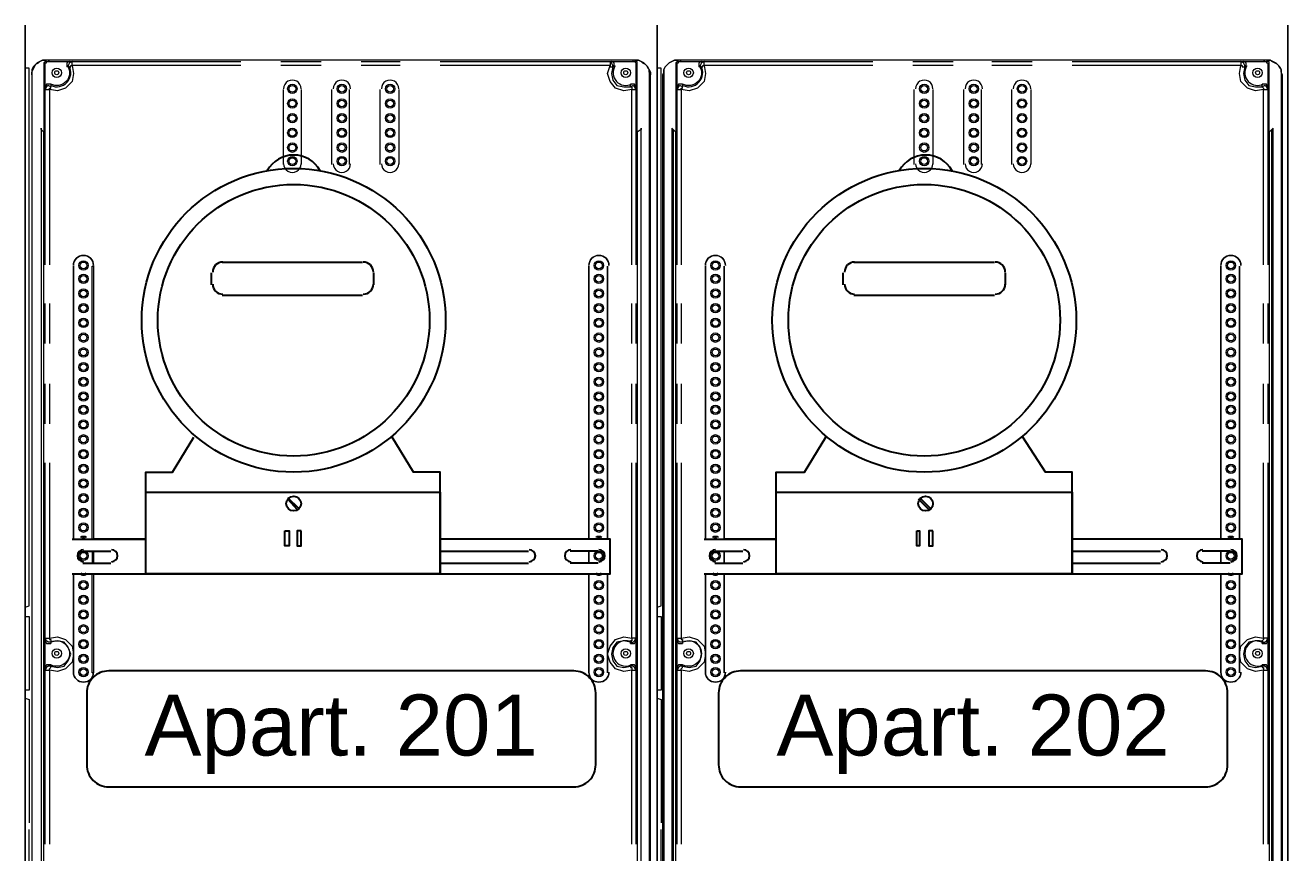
# Model space of a CAD drawing. Header units: millimetres. Extents: x -305 to 1353, y -289 to 1176.
# Drawn here: x 405.6 to 458.6, y 1052.6 to 1087.4 of the extents above; entities that cross this region are included whole.
import ezdxf
from ezdxf.enums import TextEntityAlignment as Align

# ---------------------------------------------------------------- set-up
doc = ezdxf.new("R2010")
doc.units = ezdxf.units.MM
doc.header["$MEASUREMENT"] = 0
doc.layers.add('PDF_0', color=7, linetype='Continuous')
doc.styles.add('Cota', font='arial.ttf')

msp = doc.modelspace()

# ---------------------------------------------------------------- linework, layer by layer
for points in [[(408.182, 1056.316, 0.414214), (409.105, 1055.392), (428.611, 1055.392, 0.414214), (429.534, 1056.316), (429.534, 1059.333, 0.414214), (428.611, 1060.256), (409.105, 1060.256, 0.414214), (408.182, 1059.333)], [(434.688, 1056.316, 0.414214), (435.611, 1055.392), (455.117, 1055.392, 0.414214), (456.04, 1056.316), (456.04, 1059.333, 0.414214), (455.117, 1060.256), (435.611, 1060.256, 0.414214), (434.688, 1059.333)]]:
    msp.add_lwpolyline(points, format="xyb", close=True)
at = {"layer": 'PDF_0', "lineweight": 18}
for points in [[(405.605, 1034.457), (405.605, 1087.357)], [(432.111, 1034.457), (432.111, 1087.357)], [(458.561, 1034.457), (458.561, 1087.357)], [(431.212, 1085.897), (431.325, 1085.897), (431.437, 1085.841), (431.493, 1085.785), (431.606, 1085.729), (431.662, 1085.672), (431.718, 1085.56), (431.774, 1085.504), (431.83, 1085.392), (431.83, 1085.279), (431.774, 1085.392), (431.774, 1085.504), (431.718, 1085.616), (431.606, 1085.729), (431.549, 1085.785), (431.437, 1085.841), (431.325, 1085.897)], [(407.626, 1077.249), (407.626, 1065.793)], [(429.247, 1077.249), (429.247, 1065.793)], [(430.033, 1065.793), (430.033, 1077.249)], [(434.133, 1077.249), (434.133, 1065.793)], [(434.919, 1065.793), (434.919, 1077.249)], [(455.753, 1077.249), (455.753, 1065.793)], [(456.539, 1065.793), (456.539, 1077.249)], [(429.247, 1065.287), (429.247, 1064.782)], [(434.919, 1064.782), (434.919, 1065.287)], [(455.753, 1065.287), (455.753, 1064.782)], [(407.626, 1064.333), (407.626, 1060.177)], [(429.247, 1060.177), (429.247, 1064.333)], [(430.033, 1060.177), (430.033, 1064.333)], [(434.133, 1064.333), (434.133, 1060.177)], [(434.919, 1060.177), (434.919, 1064.333)], [(455.753, 1060.177), (455.753, 1064.333)], [(456.539, 1060.177), (456.539, 1064.333)]]:
    msp.add_lwpolyline(points, close=True, dxfattribs=at)
for points in [[(405.605, 1034.457), (405.605, 1087.357), (405.605, 1034.457)], [(405.605, 1087.357), (405.605, 1034.457)], [(432.111, 1034.457), (432.111, 1087.357), (432.111, 1034.457)], [(432.111, 1087.357), (432.111, 1034.457)], [(458.561, 1034.457), (458.561, 1087.357), (458.561, 1034.457)], [(431.212, 1085.897), (406.447, 1085.897), (406.335, 1085.897), (406.223, 1085.841), (406.11, 1085.785), (406.054, 1085.729), (405.942, 1085.616), (405.886, 1085.504), (405.886, 1085.392), (405.886, 1085.279), (405.886, 1085.392), (405.942, 1085.504), (405.998, 1085.616), (406.054, 1085.729), (406.166, 1085.785), (406.223, 1085.841), (406.335, 1085.897), (406.503, 1085.897)], [(431.269, 1082.864), (431.269, 1085.729), (431.269, 1085.785), (431.269, 1085.841), (431.212, 1085.841), (431.156, 1085.897), (431.1, 1085.897), (406.56, 1085.897), (406.503, 1085.897), (406.447, 1085.841), (406.391, 1085.785), (406.391, 1085.729), (406.391, 1082.864)], [(430.314, 1085.616), (430.314, 1085.785), (430.202, 1085.841), (431.1, 1085.841), (431.156, 1085.841), (431.212, 1085.785), (431.212, 1085.729), (431.212, 1085.672), (431.212, 1084.718), (431.156, 1084.886), (430.988, 1084.886)], [(432.392, 1085.279), (432.392, 1085.392), (432.392, 1085.504), (432.448, 1085.616), (432.56, 1085.729), (432.616, 1085.785), (432.729, 1085.841), (432.841, 1085.897), (432.953, 1085.897), (432.841, 1085.897), (432.729, 1085.841), (432.616, 1085.785), (432.56, 1085.729), (432.448, 1085.616), (432.392, 1085.504), (432.392, 1085.392), (432.336, 1085.279), (432.336, 1034.682)], [(457.775, 1082.864), (457.775, 1085.729), (457.775, 1085.785), (457.775, 1085.841), (457.719, 1085.841), (457.663, 1085.897), (457.606, 1085.897), (433.066, 1085.897), (433.01, 1085.897), (432.953, 1085.841), (432.897, 1085.785), (432.897, 1085.729), (432.897, 1082.864)], [(457.719, 1085.897), (432.953, 1085.897)], [(456.82, 1085.616), (456.82, 1085.785), (456.708, 1085.841), (457.55, 1085.841), (457.606, 1085.841), (457.663, 1085.841), (457.663, 1085.785), (457.719, 1085.785), (457.719, 1085.729), (457.719, 1085.672), (457.719, 1084.718), (457.663, 1084.886), (457.494, 1084.886)], [(458.28, 1085.448), (458.28, 1034.738), (458.336, 1034.682), (458.336, 1085.279), (458.28, 1085.392), (458.28, 1085.504), (458.224, 1085.56), (458.168, 1085.672), (458.112, 1085.729), (457.999, 1085.785), (457.887, 1085.841), (457.831, 1085.897), (457.719, 1085.897), (457.831, 1085.897), (457.943, 1085.841), (458.056, 1085.785), (458.112, 1085.729), (458.224, 1085.616), (458.28, 1085.504), (458.28, 1085.392), (458.28, 1085.279)], [(405.605, 1062.929), (405.773, 1062.985), (405.773, 1085.56), (405.605, 1085.56)], [(405.886, 1085.448), (405.886, 1034.738)], [(405.886, 1085.279), (405.886, 1034.682)], [(405.886, 1085.279), (405.886, 1085.279)], [(431.774, 1085.448), (431.774, 1034.738), (431.83, 1034.682), (431.83, 1085.279)], [(432.111, 1062.929), (432.279, 1062.985), (432.279, 1085.56), (432.111, 1085.56)], [(432.392, 1085.448), (432.392, 1034.738)], [(416.443, 1081.517), (416.443, 1084.662)], [(417.173, 1084.662), (417.173, 1081.517)], [(418.465, 1081.517), (418.465, 1084.662)], [(419.195, 1084.662), (419.195, 1081.517)], [(420.486, 1081.517), (420.486, 1084.662)], [(421.273, 1084.662), (421.273, 1081.517)], [(442.893, 1081.517), (442.893, 1084.662)], [(443.679, 1084.662), (443.679, 1081.517)], [(444.971, 1081.517), (444.971, 1084.662)], [(445.701, 1084.662), (445.701, 1081.517)], [(446.993, 1081.517), (446.993, 1084.662)], [(447.779, 1084.662), (447.779, 1081.517)], [(406.279, 1082.977), (406.279, 1083.033), (406.279, 1036.029), (406.279, 1035.861), (406.335, 1035.692), (406.391, 1035.524), (406.503, 1035.356), (406.672, 1035.243), (406.84, 1035.131), (407.009, 1035.075), (407.177, 1035.075), (430.482, 1035.075), (430.651, 1035.075), (430.819, 1035.131), (430.988, 1035.243), (431.156, 1035.356), (431.269, 1035.524), (431.381, 1035.692), (431.381, 1035.861), (431.437, 1036.029), (431.437, 1083.033), (431.437, 1082.977)], [(406.391, 1036.029), (406.391, 1082.864), (406.279, 1082.977), (406.279, 1036.029)], [(431.437, 1036.029), (431.437, 1082.977), (431.269, 1082.864), (431.269, 1036.029)], [(432.785, 1082.977), (432.729, 1083.033), (432.729, 1036.029), (432.785, 1035.861), (432.841, 1035.692), (432.897, 1035.524), (433.01, 1035.356), (433.178, 1035.243), (433.346, 1035.131), (433.515, 1035.075), (433.683, 1035.075), (456.989, 1035.075), (457.157, 1035.075), (457.326, 1035.131), (457.494, 1035.243), (457.663, 1035.356), (457.775, 1035.524), (457.831, 1035.692), (457.887, 1035.861), (457.943, 1036.029), (457.943, 1083.033), (457.887, 1082.977)], [(432.897, 1036.029), (432.897, 1082.864), (432.785, 1082.977), (432.785, 1036.029)], [(457.887, 1036.029), (457.887, 1082.977), (457.775, 1082.864), (457.775, 1036.029)], [(406.391, 1082.864), (406.391, 1082.864)], [(432.897, 1082.864), (432.897, 1082.864)], [(407.626, 1077.249), (407.626, 1077.249)], [(408.413, 1065.793), (408.413, 1077.249), (408.469, 1077.249), (408.469, 1065.793)], [(429.247, 1077.249), (429.247, 1077.249)], [(430.033, 1077.249), (430.033, 1077.249)], [(434.133, 1077.249), (434.133, 1077.249)], [(434.919, 1077.249), (434.919, 1077.249)], [(455.753, 1077.249), (455.753, 1077.249)], [(456.539, 1077.249), (456.539, 1077.249)], [(408.413, 1065.287), (408.413, 1064.782)], [(408.469, 1065.287), (408.469, 1064.782)], [(408.469, 1064.333), (408.469, 1060.177), (408.413, 1060.177), (408.413, 1064.333)], [(405.605, 1062.536), (405.773, 1062.536), (405.773, 1059.447), (405.605, 1059.447)], [(432.111, 1062.536), (432.279, 1062.536), (432.279, 1059.447), (432.111, 1059.447)], [(430.988, 1061.412), (431.156, 1061.412), (431.212, 1061.525), (431.212, 1060.402), (431.156, 1060.514), (430.988, 1060.514)], [(457.494, 1061.412), (457.663, 1061.412), (457.719, 1061.525), (457.719, 1060.402), (457.663, 1060.514), (457.494, 1060.514)], [(405.605, 1059.11), (405.773, 1059.054), (405.773, 1053.887)], [(432.111, 1059.11), (432.279, 1059.054), (432.279, 1053.887)], [(405.605, 1036.254), (405.773, 1036.254), (405.773, 1053.607)], [(432.111, 1036.254), (432.279, 1036.254), (432.279, 1053.607)]]:
    msp.add_lwpolyline(points, dxfattribs=at)
at = {"layer": 'PDF_0', "lineweight": 0}
for points in [[(406.447, 1085.672), (406.391, 1085.729)], [(406.56, 1085.897), (406.616, 1085.841)], [(407.402, 1085.616), (407.458, 1085.616), (407.514, 1085.616), (407.514, 1085.672), (407.57, 1085.672), (407.626, 1085.335), (407.57, 1084.998), (407.29, 1084.718), (406.953, 1084.605), (406.616, 1084.662), (406.616, 1084.718), (406.672, 1084.718), (406.672, 1084.774)], [(414.646, 1085.672), (407.57, 1085.672), (407.57, 1085.841), (407.458, 1085.785), (407.402, 1085.672), (407.402, 1085.616), (407.346, 1085.616)], [(407.458, 1085.841), (407.57, 1085.841), (414.646, 1085.841)], [(416.331, 1085.841), (418.016, 1085.841)], [(418.016, 1085.672), (416.331, 1085.672)], [(419.7, 1085.841), (421.329, 1085.841)], [(421.329, 1085.672), (419.7, 1085.672)], [(423.014, 1085.841), (430.146, 1085.841), (430.202, 1085.841)], [(430.314, 1085.616), (430.258, 1085.616), (430.202, 1085.335), (430.258, 1085.055), (430.426, 1084.83), (430.707, 1084.774), (430.988, 1084.774), (431.044, 1084.774), (431.044, 1084.718), (431.044, 1084.662), (430.707, 1084.605), (430.37, 1084.718), (430.146, 1084.998), (430.033, 1085.335), (430.146, 1085.672), (423.014, 1085.672)], [(431.1, 1085.841), (431.1, 1085.897)], [(431.269, 1085.729), (431.212, 1085.672)], [(432.953, 1085.672), (432.897, 1085.729)], [(433.066, 1085.897), (433.122, 1085.841)], [(433.908, 1085.616), (433.964, 1085.616), (434.02, 1085.616), (434.02, 1085.672), (434.077, 1085.672), (434.133, 1085.335), (434.077, 1084.998), (433.796, 1084.718), (433.459, 1084.605), (433.122, 1084.662), (433.122, 1084.718), (433.178, 1084.718), (433.178, 1084.774)], [(441.152, 1085.672), (434.077, 1085.672), (434.077, 1085.841), (433.964, 1085.785), (433.908, 1085.672), (433.908, 1085.616), (433.852, 1085.616)], [(433.964, 1085.841), (434.077, 1085.841), (441.152, 1085.841)], [(442.837, 1085.841), (444.522, 1085.841)], [(444.522, 1085.672), (442.837, 1085.672)], [(446.15, 1085.841), (447.835, 1085.841)], [(447.835, 1085.672), (446.15, 1085.672)], [(449.52, 1085.841), (456.596, 1085.841), (456.708, 1085.841)], [(456.82, 1085.616), (456.764, 1085.616), (456.708, 1085.335), (456.764, 1085.055), (456.932, 1084.83), (457.213, 1084.774), (457.494, 1084.774), (457.55, 1084.718), (457.55, 1084.662), (457.213, 1084.605), (456.876, 1084.718), (456.596, 1084.998), (456.539, 1085.335), (456.596, 1085.672), (449.52, 1085.672)], [(457.55, 1085.841), (457.606, 1085.897)], [(457.775, 1085.729), (457.719, 1085.672)], [(432.392, 1085.279), (432.336, 1085.279)], [(406.672, 1084.886), (406.672, 1084.774), (406.56, 1084.83), (406.503, 1084.774), (406.447, 1084.662), (406.616, 1084.662), (406.616, 1077.305)], [(406.447, 1077.305), (406.447, 1084.662), (406.447, 1084.718)], [(431.044, 1077.305), (431.044, 1084.662), (431.212, 1084.662), (431.156, 1084.774), (431.1, 1084.83), (430.988, 1084.774), (430.988, 1084.886)], [(431.212, 1084.718), (431.212, 1084.662), (431.212, 1077.305)], [(433.178, 1084.886), (433.178, 1084.774), (433.066, 1084.83), (433.01, 1084.774), (432.953, 1084.662), (433.122, 1084.662), (433.122, 1077.305)], [(432.953, 1077.305), (432.953, 1084.662), (432.953, 1084.718)], [(457.55, 1077.305), (457.55, 1084.662), (457.719, 1084.662), (457.663, 1084.774), (457.606, 1084.83), (457.494, 1084.774), (457.494, 1084.886)], [(457.719, 1084.718), (457.719, 1084.662), (457.719, 1077.305)], [(406.447, 1073.992), (406.447, 1075.676)], [(406.616, 1075.676), (406.616, 1073.992)], [(431.044, 1073.992), (431.044, 1075.676)], [(431.212, 1075.676), (431.212, 1073.992)], [(432.953, 1073.992), (432.953, 1075.676)], [(433.122, 1075.676), (433.122, 1073.992)], [(457.55, 1073.992), (457.55, 1075.676)], [(457.719, 1075.676), (457.719, 1073.992)], [(406.447, 1070.622), (406.447, 1072.307)], [(406.616, 1072.307), (406.616, 1070.622)], [(431.044, 1070.622), (431.044, 1072.307)], [(431.212, 1072.307), (431.212, 1070.622)], [(432.953, 1070.622), (432.953, 1072.307)], [(433.122, 1072.307), (433.122, 1070.622)], [(457.55, 1070.622), (457.55, 1072.307)], [(457.719, 1072.307), (457.719, 1070.622)], [(406.447, 1061.525), (406.447, 1061.637), (406.447, 1068.994)], [(406.616, 1068.994), (406.616, 1061.637), (406.616, 1061.581), (406.672, 1061.581), (406.672, 1061.525), (406.672, 1061.469), (406.56, 1061.469), (406.503, 1061.525), (406.447, 1061.637), (406.616, 1061.637), (406.953, 1061.693), (407.29, 1061.581), (407.57, 1061.3), (407.626, 1060.963), (407.57, 1060.626), (407.29, 1060.345), (406.953, 1060.233), (406.616, 1060.289), (406.616, 1060.345), (406.672, 1060.402), (406.672, 1060.458), (406.953, 1060.402), (407.233, 1060.458), (407.402, 1060.682), (407.514, 1060.963), (407.402, 1061.244), (407.233, 1061.469), (406.953, 1061.525), (406.672, 1061.469), (406.672, 1061.412)], [(431.044, 1052.989), (431.044, 1060.289), (431.212, 1060.289), (431.156, 1060.402), (431.1, 1060.458), (430.988, 1060.458), (430.988, 1060.402), (431.044, 1060.402), (431.044, 1060.345), (431.044, 1060.289), (430.707, 1060.233), (430.37, 1060.345), (430.146, 1060.626), (430.033, 1060.963), (430.146, 1061.3), (430.37, 1061.581), (430.707, 1061.693), (431.044, 1061.637), (431.044, 1061.581), (431.044, 1061.525), (430.988, 1061.525), (430.988, 1061.469), (431.1, 1061.469), (431.156, 1061.525), (431.212, 1061.637), (431.044, 1061.637), (431.044, 1068.994)], [(431.212, 1068.994), (431.212, 1061.637), (431.212, 1061.525)], [(432.953, 1061.525), (432.953, 1061.637), (432.953, 1068.994)], [(433.122, 1068.994), (433.122, 1061.637), (433.122, 1061.581), (433.178, 1061.581), (433.178, 1061.525), (433.178, 1061.469), (433.066, 1061.469), (433.01, 1061.525), (432.953, 1061.637), (433.122, 1061.637), (433.459, 1061.693), (433.796, 1061.581), (434.077, 1061.3), (434.133, 1060.963), (434.077, 1060.626), (433.796, 1060.345), (433.459, 1060.233), (433.122, 1060.289), (433.122, 1060.345), (433.178, 1060.402), (433.178, 1060.458), (433.459, 1060.402), (433.74, 1060.458), (433.908, 1060.682), (433.964, 1060.963), (433.908, 1061.244), (433.74, 1061.469), (433.459, 1061.525), (433.178, 1061.469), (433.178, 1061.412)], [(457.55, 1052.989), (457.55, 1060.289), (457.719, 1060.289), (457.663, 1060.402), (457.606, 1060.458), (457.494, 1060.458), (457.494, 1060.402), (457.55, 1060.402), (457.55, 1060.345), (457.55, 1060.289), (457.213, 1060.233), (456.876, 1060.345), (456.596, 1060.626), (456.539, 1060.963), (456.596, 1061.3), (456.876, 1061.581), (457.213, 1061.693), (457.55, 1061.637), (457.55, 1061.581), (457.494, 1061.525), (457.494, 1061.469), (457.606, 1061.469), (457.663, 1061.525), (457.719, 1061.637), (457.55, 1061.637), (457.55, 1068.994)], [(457.719, 1068.994), (457.719, 1061.637), (457.719, 1061.525)], [(430.988, 1061.412), (430.988, 1061.469), (430.707, 1061.525), (430.426, 1061.469), (430.258, 1061.244), (430.202, 1060.963), (430.258, 1060.682), (430.426, 1060.458), (430.707, 1060.402), (430.988, 1060.458), (430.988, 1060.514)], [(457.494, 1061.412), (457.494, 1061.469), (457.213, 1061.525), (456.932, 1061.469), (456.764, 1061.244), (456.708, 1060.963), (456.764, 1060.682), (456.932, 1060.458), (457.213, 1060.402), (457.494, 1060.458), (457.494, 1060.514)], [(406.672, 1060.514), (406.672, 1060.458), (406.56, 1060.458), (406.503, 1060.402), (406.447, 1060.289), (406.616, 1060.289), (406.616, 1052.989)], [(406.447, 1052.989), (406.447, 1060.289), (406.447, 1060.402)], [(431.212, 1060.402), (431.212, 1060.289), (431.212, 1052.989)], [(433.178, 1060.514), (433.178, 1060.458), (433.066, 1060.458), (433.01, 1060.402), (432.953, 1060.289), (433.122, 1060.289), (433.122, 1052.989)], [(432.953, 1052.989), (432.953, 1060.289), (432.953, 1060.402)], [(457.719, 1060.402), (457.719, 1060.289), (457.719, 1052.989)]]:
    msp.add_lwpolyline(points, dxfattribs=at)
at = {"layer": 'PDF_0', "lineweight": 18}
for points in [[(407.372, 1085.654, -0.775478), (406.672, 1084.886), (406.503, 1084.886), (406.447, 1084.718), (406.447, 1085.672), (406.447, 1085.729), (406.447, 1085.785), (406.503, 1085.785), (406.503, 1085.841), (406.56, 1085.841), (406.616, 1085.841), (407.458, 1085.841), (407.346, 1085.785), (407.346, 1085.616)], [(433.878, 1085.654, -0.775478), (433.178, 1084.886), (433.01, 1084.886), (432.953, 1084.718), (432.953, 1085.672), (432.953, 1085.729), (432.953, 1085.785), (433.01, 1085.785), (433.01, 1085.841), (433.066, 1085.841), (433.122, 1085.841), (433.964, 1085.841), (433.852, 1085.785), (433.852, 1085.616)], [(406.672, 1061.461, -1.671898), (406.672, 1060.514), (406.503, 1060.514), (406.447, 1060.402), (406.447, 1061.525), (406.503, 1061.412), (406.672, 1061.412)], [(433.178, 1061.461, -1.671898), (433.178, 1060.514), (433.01, 1060.514), (432.953, 1060.402), (432.953, 1061.525), (433.01, 1061.412), (433.178, 1061.412)]]:
    msp.add_lwpolyline(points, format="xyb", dxfattribs=at)
at = {"layer": 'PDF_0', "lineweight": 0}
for points in [[(430.146, 1085.841), (430.146, 1085.672), (430.146, 1085.616), (430.202, 1085.616), (430.258, 1085.616), (430.258, 1085.672), (430.202, 1085.785)], [(456.596, 1085.841), (456.596, 1085.672), (456.652, 1085.672), (456.652, 1085.616), (456.708, 1085.616), (456.764, 1085.616), (456.764, 1085.672), (456.708, 1085.785)]]:
    msp.add_lwpolyline(points, close=True, dxfattribs=at)
at = {"layer": 'PDF_0', "lineweight": 18}
for points in [[(408.469, 1077.277, 0.999967), (407.627, 1077.277, -0.999967)], [(430.089, 1077.277, 0.999967), (429.247, 1077.277, -0.999967)], [(434.975, 1077.277, 0.999967), (434.133, 1077.277, -0.999967)], [(456.596, 1077.277, 0.999967), (455.753, 1077.277, -0.999967)], [(407.626, 1060.205, 0.999977), (408.469, 1060.205, -0.999977)], [(429.247, 1060.205, 0.999977), (430.089, 1060.205, -0.999977)], [(434.133, 1060.205, 0.999977), (434.975, 1060.205, -0.999977)], [(455.753, 1060.205, 0.999977), (456.596, 1060.205, -0.999977)]]:
    msp.add_lwpolyline(points, format="xyb", close=True, dxfattribs=at)
at = {"layer": 'PDF_0', "lineweight": 25}
for points in [[(413.86, 1077.417), (419.756, 1077.417)], [(440.366, 1077.417), (446.263, 1077.417)], [(413.411, 1076.463), (413.411, 1076.968)], [(420.206, 1076.968), (420.206, 1076.463)], [(439.917, 1076.463), (439.917, 1076.968)], [(446.712, 1076.968), (446.712, 1076.463)], [(419.756, 1076.013), (413.86, 1076.013)], [(446.263, 1076.013), (440.366, 1076.013)], [(410.659, 1064.333), (410.659, 1068.601), (411.782, 1068.601), (412.681, 1070.061)], [(423.014, 1064.333), (423.014, 1068.601), (421.89, 1068.601), (420.992, 1070.061)], [(437.109, 1064.333), (437.109, 1068.601), (438.288, 1068.601), (439.187, 1070.061)], [(449.52, 1064.333), (449.52, 1068.601), (448.397, 1068.601), (447.442, 1070.061)], [(416.612, 1067.534), (417.061, 1067.084)], [(416.612, 1067.477), (417.005, 1067.028)], [(443.062, 1067.477), (443.511, 1067.028)], [(443.118, 1067.534), (443.567, 1067.084)], [(407.57, 1064.333), (430.146, 1064.333), (430.146, 1065.793), (423.014, 1065.793)], [(407.57, 1065.793), (410.659, 1065.793), (408.469, 1065.793)], [(434.077, 1064.333), (456.652, 1064.333), (456.652, 1065.793), (449.52, 1065.793)], [(434.077, 1065.793), (437.109, 1065.793), (434.919, 1065.793)], [(408.02, 1065.287), (409.199, 1065.287)], [(423.014, 1065.287), (426.72, 1065.287)], [(429.64, 1065.287), (428.461, 1065.287)], [(434.526, 1065.287), (435.705, 1065.287)], [(449.52, 1065.287), (453.226, 1065.287)], [(456.146, 1065.287), (454.967, 1065.287)], [(408.02, 1064.782), (409.199, 1064.782)], [(423.014, 1064.782), (426.72, 1064.782)], [(429.64, 1064.782), (428.461, 1064.782)], [(434.526, 1064.782), (435.705, 1064.782)], [(449.52, 1064.782), (453.226, 1064.782)], [(456.146, 1064.782), (454.967, 1064.782)]]:
    msp.add_lwpolyline(points, dxfattribs=at)
for points in [[(410.659, 1067.758), (423.014, 1067.758), (423.014, 1064.333), (410.659, 1064.333)], [(437.109, 1067.758), (449.52, 1067.758), (449.52, 1064.333), (437.109, 1064.333)], [(416.499, 1066.13), (416.668, 1066.13), (416.668, 1065.512), (416.499, 1065.512)], [(417.173, 1066.13), (417.005, 1066.13), (417.005, 1065.512), (417.173, 1065.512)], [(443.005, 1066.13), (443.118, 1066.13), (443.118, 1065.512), (443.005, 1065.512)], [(443.679, 1066.13), (443.511, 1066.13), (443.511, 1065.512), (443.679, 1065.512)]]:
    msp.add_lwpolyline(points, close=True, dxfattribs=at)
for points in [[(408.048, 1065.343, 0.414167), (407.795, 1065.091, 0.414167), (408.048, 1064.838)], [(409.227, 1064.838, 0.414167), (409.48, 1065.091, 0.414167), (409.227, 1065.343)], [(426.748, 1064.838, 0.414167), (427.001, 1065.091, 0.414167), (426.748, 1065.343)], [(428.489, 1065.343, 0.414167), (428.236, 1065.091, 0.414167), (428.489, 1064.838)], [(429.668, 1064.838, 0.414167), (429.921, 1065.091, 0.414167), (429.668, 1065.343)], [(434.554, 1065.343, 0.414167), (434.301, 1065.091, 0.414167), (434.554, 1064.838)], [(435.733, 1064.838, 0.414167), (435.986, 1065.091, 0.414167), (435.733, 1065.343)], [(453.254, 1064.838, 0.414167), (453.507, 1065.091, 0.414167), (453.254, 1065.343)], [(454.995, 1065.343, 0.414167), (454.742, 1065.091, 0.414167), (454.995, 1064.838)], [(456.174, 1064.838, 0.414167), (456.427, 1065.091, 0.414167), (456.174, 1065.343)]]:
    msp.add_lwpolyline(points, format="xyb", dxfattribs=at)
at = {"layer": 'PDF_0', "lineweight": 18}
for centre, radius in [((406.925, 1085.363), 0.197), ((406.925, 1085.363), 0.0843), ((430.791, 1085.363), 0.197), ((430.791, 1085.363), 0.0843), ((433.431, 1085.363), 0.197), ((433.431, 1085.363), 0.0843), ((457.297, 1085.363), 0.197), ((457.298, 1085.363), 0.0843), ((416.808, 1084.69), 0.197), ((416.808, 1084.69), 0.14), ((418.886, 1084.69), 0.197), ((418.886, 1084.69), 0.14), ((420.908, 1084.69), 0.197), ((420.908, 1084.69), 0.14), ((443.314, 1084.69), 0.197), ((443.314, 1084.69), 0.14), ((445.392, 1084.69), 0.197), ((445.392, 1084.69), 0.14), ((447.414, 1084.69), 0.197), ((447.414, 1084.69), 0.14), ((416.808, 1084.072), 0.197), ((416.808, 1084.072), 0.14), ((418.886, 1084.072), 0.197), ((418.886, 1084.072), 0.14), ((420.908, 1084.072), 0.197), ((420.908, 1084.072), 0.14), ((443.314, 1084.072), 0.197), ((443.314, 1084.072), 0.14), ((445.392, 1084.072), 0.197), ((445.392, 1084.072), 0.14), ((447.414, 1084.072), 0.197), ((447.414, 1084.072), 0.14), ((416.808, 1083.454), 0.197), ((416.808, 1083.454), 0.14), ((418.886, 1083.454), 0.197), ((418.886, 1083.454), 0.14), ((420.908, 1083.454), 0.197), ((420.908, 1083.454), 0.14), ((443.314, 1083.454), 0.197), ((443.314, 1083.454), 0.14), ((445.392, 1083.454), 0.197), ((445.392, 1083.454), 0.14), ((447.414, 1083.454), 0.197), ((447.414, 1083.454), 0.14), ((416.808, 1082.836), 0.197), ((416.808, 1082.836), 0.14), ((418.886, 1082.836), 0.197), ((418.886, 1082.836), 0.14), ((420.908, 1082.836), 0.197), ((420.908, 1082.836), 0.14), ((443.314, 1082.836), 0.197), ((443.314, 1082.836), 0.14), ((445.392, 1082.836), 0.197), ((445.392, 1082.836), 0.14), ((447.414, 1082.836), 0.197), ((447.414, 1082.836), 0.14), ((416.808, 1082.219), 0.197), ((416.808, 1082.219), 0.14), ((418.886, 1082.219), 0.197), ((418.886, 1082.219), 0.14), ((420.908, 1082.219), 0.197), ((420.908, 1082.219), 0.14), ((443.314, 1082.219), 0.197), ((443.314, 1082.219), 0.14), ((445.392, 1082.219), 0.197), ((445.392, 1082.219), 0.14), ((447.414, 1082.219), 0.197), ((447.414, 1082.219), 0.14), ((416.808, 1081.657), 0.197), ((416.808, 1081.657), 0.14), ((418.886, 1081.657), 0.197), ((418.886, 1081.657), 0.14), ((420.908, 1081.657), 0.197), ((420.908, 1081.657), 0.14), ((443.314, 1081.657), 0.197), ((443.314, 1081.657), 0.14), ((445.392, 1081.657), 0.197), ((445.392, 1081.657), 0.14), ((447.414, 1081.657), 0.197), ((447.414, 1081.657), 0.14), ((408.048, 1077.277), 0.197), ((408.048, 1077.277), 0.14), ((429.668, 1077.277), 0.197), ((429.668, 1077.277), 0.14), ((434.554, 1077.277), 0.197), ((434.554, 1077.277), 0.14), ((456.174, 1077.277), 0.197), ((456.174, 1077.277), 0.14), ((408.048, 1076.715), 0.197), ((408.048, 1076.715), 0.14), ((429.668, 1076.715), 0.197), ((429.668, 1076.715), 0.14), ((434.554, 1076.715), 0.197), ((434.554, 1076.715), 0.14), ((456.174, 1076.715), 0.197), ((456.174, 1076.715), 0.14), ((408.048, 1076.098), 0.197), ((408.048, 1076.098), 0.14), ((429.668, 1076.098), 0.197), ((429.668, 1076.098), 0.14), ((434.554, 1076.098), 0.197), ((434.554, 1076.098), 0.14), ((456.174, 1076.098), 0.197), ((456.174, 1076.098), 0.14), ((408.048, 1075.48), 0.197), ((408.048, 1075.48), 0.14), ((429.668, 1075.48), 0.197), ((429.668, 1075.48), 0.14), ((434.554, 1075.48), 0.197), ((434.554, 1075.48), 0.14), ((456.174, 1075.48), 0.197), ((456.174, 1075.48), 0.14), ((408.048, 1074.862), 0.197), ((429.668, 1074.862), 0.197), ((434.554, 1074.862), 0.197), ((456.174, 1074.862), 0.197), ((408.048, 1074.862), 0.14), ((429.668, 1074.862), 0.14), ((434.554, 1074.862), 0.14), ((456.174, 1074.862), 0.14), ((408.048, 1074.244), 0.197), ((408.048, 1074.244), 0.14), ((429.668, 1074.244), 0.197), ((429.668, 1074.244), 0.14), ((434.554, 1074.244), 0.197), ((434.554, 1074.244), 0.14), ((456.174, 1074.244), 0.197), ((456.174, 1074.244), 0.14), ((408.048, 1073.627), 0.197), ((408.048, 1073.627), 0.14), ((429.668, 1073.627), 0.197), ((429.668, 1073.627), 0.14), ((434.554, 1073.627), 0.197), ((434.554, 1073.627), 0.14), ((456.174, 1073.627), 0.197), ((456.174, 1073.627), 0.14), ((408.048, 1073.009), 0.197), ((408.048, 1073.009), 0.14), ((429.668, 1073.009), 0.197), ((429.668, 1073.009), 0.14), ((434.554, 1073.009), 0.197), ((434.554, 1073.009), 0.14), ((456.174, 1073.009), 0.197), ((456.174, 1073.009), 0.14), ((408.048, 1072.391), 0.197), ((408.048, 1072.391), 0.14), ((429.668, 1072.391), 0.197), ((429.668, 1072.391), 0.14), ((434.554, 1072.391), 0.197), ((434.554, 1072.391), 0.14), ((456.174, 1072.391), 0.197), ((456.174, 1072.391), 0.14), ((408.048, 1071.773), 0.197), ((408.048, 1071.773), 0.14), ((429.668, 1071.773), 0.197), ((429.668, 1071.773), 0.14), ((434.554, 1071.773), 0.197), ((434.554, 1071.773), 0.14), ((456.174, 1071.773), 0.197), ((456.174, 1071.773), 0.14), ((408.048, 1071.212), 0.197), ((408.048, 1071.212), 0.14), ((429.668, 1071.212), 0.197), ((429.668, 1071.212), 0.14), ((434.554, 1071.212), 0.197), ((434.554, 1071.212), 0.14), ((456.174, 1071.212), 0.197), ((456.174, 1071.212), 0.14), ((408.048, 1070.594), 0.197), ((429.668, 1070.594), 0.197), ((434.554, 1070.594), 0.197), ((456.174, 1070.594), 0.197), ((408.048, 1070.594), 0.14), ((429.668, 1070.594), 0.14), ((434.554, 1070.594), 0.14), ((456.174, 1070.594), 0.14), ((408.048, 1069.976), 0.197), ((408.048, 1069.976), 0.14), ((429.668, 1069.976), 0.197), ((429.668, 1069.976), 0.14), ((434.554, 1069.976), 0.197), ((434.554, 1069.976), 0.14), ((456.174, 1069.976), 0.197), ((456.174, 1069.976), 0.14), ((408.048, 1069.359), 0.197), ((408.048, 1069.359), 0.14), ((429.668, 1069.359), 0.197), ((429.668, 1069.359), 0.14), ((434.554, 1069.359), 0.197), ((434.554, 1069.359), 0.14), ((456.174, 1069.359), 0.197), ((456.174, 1069.359), 0.14), ((408.048, 1068.741), 0.197), ((408.048, 1068.741), 0.14), ((429.668, 1068.741), 0.197), ((429.668, 1068.741), 0.14), ((434.554, 1068.741), 0.197), ((434.554, 1068.741), 0.14), ((456.174, 1068.741), 0.197), ((456.174, 1068.741), 0.14), ((408.048, 1068.123), 0.197), ((408.048, 1068.123), 0.14), ((429.668, 1068.123), 0.197), ((429.668, 1068.123), 0.14), ((434.554, 1068.123), 0.197), ((434.554, 1068.123), 0.14), ((456.174, 1068.123), 0.197), ((456.174, 1068.123), 0.14), ((408.048, 1067.506), 0.197), ((408.048, 1067.506), 0.14), ((429.668, 1067.506), 0.197), ((429.668, 1067.506), 0.14), ((434.554, 1067.506), 0.197), ((434.554, 1067.506), 0.14), ((456.174, 1067.506), 0.197), ((456.174, 1067.506), 0.14), ((408.048, 1066.888), 0.197), ((429.668, 1066.888), 0.197), ((434.554, 1066.888), 0.197), ((456.174, 1066.888), 0.197), ((408.048, 1066.888), 0.14), ((429.668, 1066.888), 0.14), ((434.554, 1066.888), 0.14), ((456.174, 1066.888), 0.14), ((408.048, 1066.27), 0.197), ((408.048, 1066.27), 0.14), ((429.668, 1066.27), 0.197), ((429.668, 1066.27), 0.14), ((434.554, 1066.27), 0.197), ((434.554, 1066.27), 0.14), ((456.174, 1066.27), 0.197), ((456.174, 1066.27), 0.14), ((408.048, 1065.091), 0.197), ((408.048, 1065.091), 0.14), ((429.668, 1065.091), 0.197), ((429.668, 1065.091), 0.14), ((434.554, 1065.091), 0.197), ((434.554, 1065.091), 0.14), ((456.174, 1065.091), 0.197), ((456.174, 1065.091), 0.14), ((408.048, 1063.855), 0.197), ((408.048, 1063.855), 0.14), ((429.668, 1063.855), 0.197), ((429.668, 1063.855), 0.14), ((434.554, 1063.855), 0.197), ((434.554, 1063.855), 0.14), ((456.174, 1063.855), 0.197), ((456.174, 1063.855), 0.14), ((408.048, 1063.238), 0.197), ((408.048, 1063.238), 0.14), ((429.668, 1063.238), 0.197), ((429.668, 1063.238), 0.14), ((434.554, 1063.238), 0.197), ((434.554, 1063.238), 0.14), ((456.174, 1063.238), 0.197), ((456.174, 1063.238), 0.14), ((408.048, 1062.62), 0.197), ((408.048, 1062.62), 0.14), ((429.668, 1062.62), 0.197), ((429.668, 1062.62), 0.14), ((434.554, 1062.62), 0.197), ((434.554, 1062.62), 0.14), ((456.174, 1062.62), 0.197), ((456.174, 1062.62), 0.14), ((408.048, 1062.002), 0.197), ((408.048, 1062.002), 0.14), ((429.668, 1062.002), 0.197), ((429.668, 1062.002), 0.14), ((434.554, 1062.002), 0.197), ((434.554, 1062.002), 0.14), ((456.174, 1062.002), 0.197), ((456.174, 1062.002), 0.14), ((408.048, 1061.384), 0.197), ((408.048, 1061.384), 0.14), ((429.668, 1061.384), 0.197), ((429.668, 1061.384), 0.14), ((434.554, 1061.384), 0.197), ((434.554, 1061.384), 0.14), ((456.174, 1061.384), 0.197), ((456.174, 1061.384), 0.14), ((406.925, 1060.991), 0.197), ((406.925, 1060.991), 0.0843), ((408.048, 1060.767), 0.197), ((408.048, 1060.767), 0.14), ((429.668, 1060.767), 0.197), ((429.668, 1060.767), 0.14), ((430.791, 1060.991), 0.197), ((430.791, 1060.991), 0.0843), ((433.431, 1060.991), 0.197), ((433.431, 1060.991), 0.0843), ((434.554, 1060.767), 0.197), ((434.554, 1060.767), 0.14), ((456.174, 1060.767), 0.197), ((456.174, 1060.767), 0.14), ((457.297, 1060.991), 0.197), ((457.298, 1060.991), 0.0843), ((408.048, 1060.205), 0.197), ((408.048, 1060.205), 0.14), ((429.668, 1060.205), 0.197), ((429.668, 1060.205), 0.14), ((434.554, 1060.205), 0.197), ((434.554, 1060.205), 0.14), ((456.174, 1060.205), 0.197), ((456.174, 1060.205), 0.14)]:
    msp.add_circle(centre, radius, dxfattribs=at)
at = {"layer": 'PDF_0', "lineweight": 25}
for centre, radius in [((416.864, 1074.974), 6.374), ((443.314, 1074.974), 6.374), ((416.864, 1074.974), 5.7), ((443.314, 1074.974), 5.7), ((416.864, 1067.281), 0.309), ((443.37, 1067.281), 0.309)]:
    msp.add_circle(centre, radius, dxfattribs=at)
at = {"layer": 'PDF_0', "lineweight": 18}
for centre, radius, start, end in [((406.925, 1085.364), 0.59, 246.0948, 27.9838), ((430.791, 1085.363), 0.533, 147.0553, 298.2311), ((433.431, 1085.364), 0.59, 246.0948, 27.9838), ((457.297, 1085.363), 0.533, 147.0553, 298.2311), ((416.808, 1084.69), 0.365, 359.9996, 180.0017), ((418.886, 1084.69), 0.365, 359.9996, 180.0017), ((420.908, 1084.69), 0.365, 359.9996, 180.0017), ((443.314, 1084.69), 0.365, 359.9996, 180.0017), ((445.392, 1084.69), 0.365, 359.9996, 180.0017), ((447.414, 1084.69), 0.365, 359.9996, 180.0017), ((416.808, 1081.545), 0.365, 179.9983, 0.0017), ((418.886, 1081.545), 0.365, 179.9983, 0.0017), ((420.908, 1081.545), 0.365, 179.9983, 0.0017), ((443.314, 1081.545), 0.365, 179.9983, 0.0017), ((445.392, 1081.545), 0.365, 179.9983, 0.0017), ((447.414, 1081.545), 0.365, 179.9983, 0.0017), ((408.048, 1065.708), 0.197, 49.2012, 130.7988), ((408.048, 1065.708), 0.14, 56.2723, 123.7277), ((429.668, 1065.708), 0.197, 49.2012, 130.7988), ((429.668, 1065.708), 0.14, 56.2723, 123.7277), ((434.554, 1065.708), 0.197, 49.2012, 130.7988), ((434.554, 1065.708), 0.14, 56.2723, 123.7277), ((456.174, 1065.708), 0.197, 49.2012, 130.7988), ((456.174, 1065.708), 0.14, 56.2723, 123.7277), ((408.048, 1064.473), 0.197, 219.8792, 320.1169), ((408.048, 1064.473), 0.14, 224.7741, 315.2314), ((429.668, 1064.473), 0.197, 219.8792, 320.1169), ((429.668, 1064.473), 0.14, 224.7741, 315.2314), ((434.554, 1064.473), 0.197, 219.8792, 320.1169), ((434.554, 1064.473), 0.14, 224.7741, 315.2314), ((456.174, 1064.473), 0.197, 219.8792, 320.1169), ((456.174, 1064.473), 0.14, 224.7741, 315.2314), ((430.791, 1060.991), 0.534, 61.7806, 298.2246), ((457.298, 1060.991), 0.534, 61.7806, 298.2246)]:
    msp.add_arc(centre, radius, start, end, dxfattribs=at)
at = {"layer": 'PDF_0', "lineweight": 25}
for centre, radius, start, end in [((416.864, 1080.646), 1.263, 28.601, 151.2064), ((443.371, 1080.646), 1.263, 28.601, 151.2064), ((413.888, 1076.996), 0.421, 90.0013, 179.9987), ((419.785, 1076.996), 0.421, 0.0024, 90.0052), ((440.394, 1076.996), 0.421, 90.0013, 179.9987), ((446.291, 1076.996), 0.421, 0.0024, 90.0052), ((413.888, 1076.491), 0.421, 180.0013, 269.9987), ((419.785, 1076.491), 0.421, 270.0013, 359.9987), ((440.394, 1076.491), 0.421, 180.0013, 269.9987), ((446.291, 1076.491), 0.421, 270.0013, 359.9987)]:
    msp.add_arc(centre, radius, start, end, dxfattribs=at)

# ---------------------------------------------------------------- texts
at = {"style": 'Cota'}
for s, p in [('Apart. 201', (418.858, 1057.618)), ('Apart. 202', (445.364, 1057.618))]:
    msp.add_text(s, height=2.5592, dxfattribs=at).set_placement(p, align=Align.MIDDLE)

doc.saveas('drawing.dxf')
